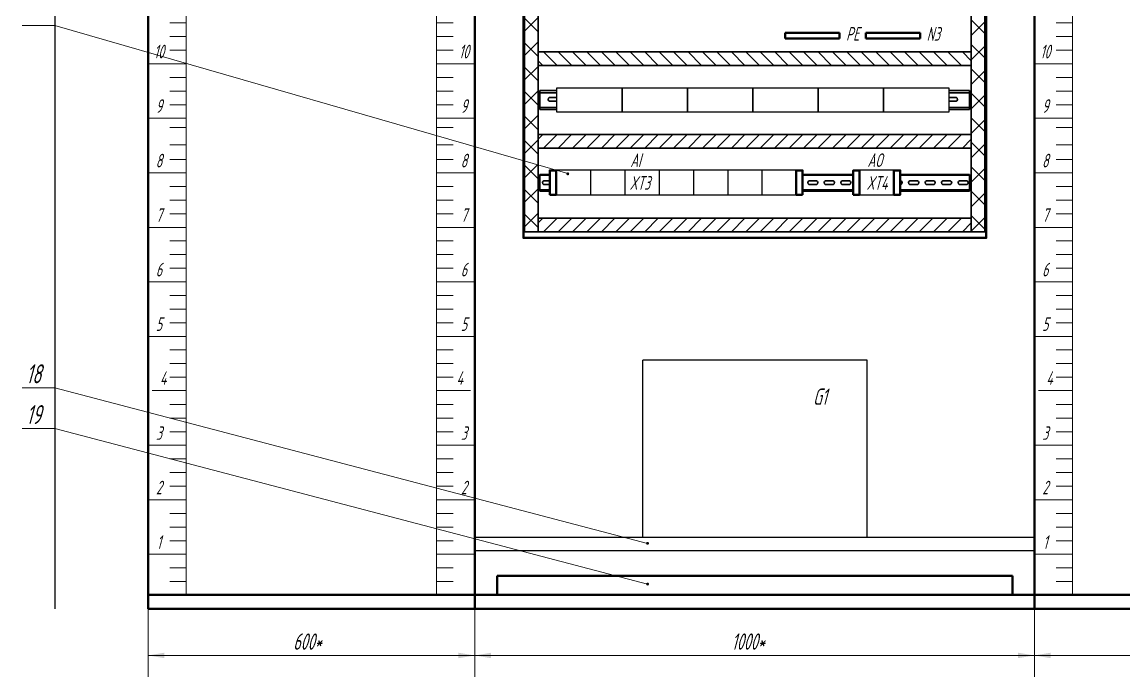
# Model space of a CAD drawing. Header units: millimetres. Extents: x -680 to 9204, y -4430 to 7779.
# Drawn here: x 1124.6 to 1327, y -193.2 to -73 of the extents above; entities that cross this region are included whole.
import ezdxf
from ezdxf.enums import TextEntityAlignment as Align

# ---------------------------------------------------------------- set-up
doc = ezdxf.new("R2010")
doc.units = ezdxf.units.MM
doc.layers.get('Defpoints').update_dxf_attribs({"color": 33})
for name, color, linetype, lineweight in [('RAZMER', 5, 'Continuous', 20), ('text', 41, 'Continuous', 20), ('Размерная', 4, 'Continuous', 25), ('Текст_КИП', 2, 'Continuous', 25), ('Тонкая', 5, 'Continuous', 20)]:
    doc.layers.add(name, color=color, linetype=linetype, lineweight=lineweight)
doc.layers.add('ТЕКСТ', color=2, linetype='Continuous')
doc.styles.add('Simplex', font='simplex.shx', dxfattribs={"width": 0.7, "oblique": 15})

msp = doc.modelspace()

# ---------------------------------------------------------------- hatches: boundary and pattern name
at = {"ltscale": 0.5}
h = msp.add_hatch(color=256, dxfattribs=at)
edge = h.paths.add_edge_path()
edge.add_arc((1224.834, -100.868), 0.277, 0, 360)
h = msp.add_hatch(color=256, dxfattribs=at)
edge = h.paths.add_edge_path()
edge.add_arc((1239.491, -168.669), 0.277, 0, 360)
h = msp.add_hatch(color=256, dxfattribs=at)
edge = h.paths.add_edge_path()
edge.add_arc((1239.491, -176.145), 0.277, 0, 360)
at = {"layer": 'Размерная', "ltscale": 0.9}
h = msp.add_hatch(dxfattribs=at)
h.set_pattern_fill('ANSI37', color=241, style=0)
h.set_pattern_definition([(45, (919.4612, 6677.412), (-2.245064, 2.245064), []), (135, (919.4612, 6677.412), (-2.245064, -2.245064), [])])
h.paths.add_polyline_path([(1219.385, 10.088), (1216.885, 10.088), (1216.885, -111.488), (1219.385, -111.488)])
h = msp.add_hatch(dxfattribs=at)
h.set_pattern_fill('ANSI37', color=241, style=0)
h.set_pattern_definition([(135, (2202.869, 909.286), (2.245064, 2.245064), []), (45, (2202.869, 909.286), (2.245064, -2.245064), [])])
h.paths.add_polyline_path([(1298.927, -111.488), (1301.427, -111.488), (1301.427, 10.088), (1298.927, 10.088)])
at = {"layer": 'Размерная'}
h = msp.add_hatch(dxfattribs=at)
h.set_pattern_fill('ANSI31', color=241, scale=15, style=0)
h.set_pattern_definition([(315, (-10035.1883, -4586.9843), (-1.32582521, -1.32582521), [])])
h.paths.add_polyline_path([(1298.927, -81.007), (1298.927, -78.507), (1219.385, -78.507), (1219.385, -81.007)])
h = msp.add_hatch(dxfattribs=at)
h.set_pattern_fill('ANSI31', color=241, scale=15, style=0)
h.set_pattern_definition([(45, (-10035.1883, 4412.3207), (-1.32582521, 1.32582521), [])])
h.paths.add_polyline_path([(1298.927, -96.157), (1298.927, -93.657), (1219.385, -93.657), (1219.385, -96.157)])
h = msp.add_hatch(dxfattribs=at)
h.set_pattern_fill('ANSI31', color=241, scale=15, style=0)
h.set_pattern_definition([(45, (-10035.1883, 4396.9891), (-1.32582521, 1.32582521), [])])
h.paths.add_polyline_path([(1298.927, -111.488), (1298.927, -108.988), (1219.385, -108.988), (1219.385, -111.488)])

# ---------------------------------------------------------------- linework, layer by layer
at = {"lineweight": 40}
for p, q in [((1147.758, 19.816), (1147.758, -180.685)), ((1207.758, 19.816), (1207.758, -180.684)), ((1310.506, -180.684), (1310.506, 19.816)), ((1306.511, -174.63), (1211.839, -174.63)), ((1211.839, -178.125), (1211.839, -174.63)), ((1306.511, -178.125), (1306.511, -174.63)), ((1147.758, -180.684), (1370.506, -180.684))]:
    msp.add_line(p, q, dxfattribs=at)
at = {"lineweight": 40, "ltscale": 0.3}
for p, q in [((1274.733, -75.012), (1264.733, -75.012)), ((1264.733, -75.012), (1264.733, -76.012)), ((1264.733, -76.012), (1274.733, -76.012)), ((1274.733, -76.012), (1274.733, -75.012)), ((1289.548, -75.012), (1279.548, -75.012)), ((1279.548, -75.012), (1279.548, -76.012)), ((1279.548, -76.012), (1289.548, -76.012)), ((1289.548, -76.012), (1289.548, -75.012)), ((1370.506, -178.125), (1147.758, -178.125))]:
    msp.add_line(p, q, dxfattribs=at)
at = {"lineweight": 30}
for p, q in [((1219.385, -78.507), (1298.927, -78.507)), ((1219.385, -81.007), (1298.927, -81.007)), ((1222.822, -85.582), (1219.722, -85.582)), ((1219.722, -85.582), (1219.722, -89.082)), ((1222.822, -85.982), (1219.722, -85.982)), ((1221.476, -86.883), (1222.822, -86.883)), ((1298.627, -85.582), (1294.822, -85.582)), ((1298.627, -85.982), (1294.822, -85.982)), ((1296.168, -86.883), (1294.822, -86.883)), ((1298.627, -85.582), (1298.627, -89.082)), ((1222.822, -88.682), (1219.722, -88.682)), ((1221.476, -87.543), (1222.822, -87.543)), ((1296.168, -87.543), (1294.822, -87.543)), ((1298.627, -88.682), (1294.822, -88.682)), ((1219.722, -89.082), (1222.822, -89.082)), ((1294.822, -89.082), (1298.627, -89.082)), ((1219.385, -93.657), (1298.927, -93.657)), ((1219.385, -96.157), (1298.927, -96.157)), ((1219.722, -100.975), (1221.534, -100.975)), ((1219.722, -104.023), (1219.722, -100.975)), ((1219.722, -101.134), (1221.534, -101.134)), ((1277.25, -100.975), (1267.954, -100.975)), ((1277.25, -101.134), (1267.954, -101.134)), ((1298.627, -100.975), (1285.87, -100.975)), ((1298.627, -101.134), (1285.87, -101.134)), ((1298.627, -104.023), (1298.627, -100.975)), ((1221.534, -102.154), (1220.445, -102.154)), ((1221.534, -102.815), (1220.445, -102.815)), ((1270.52, -102.154), (1269.143, -102.154)), ((1270.52, -102.815), (1269.143, -102.815)), ((1273.548, -102.154), (1272.17, -102.154)), ((1273.548, -102.815), (1272.17, -102.815)), ((1276.576, -102.154), (1275.198, -102.154)), ((1276.576, -102.815), (1275.198, -102.815)), ((1286.008, -102.154), (1285.87, -102.154)), ((1286.008, -102.815), (1285.87, -102.815)), ((1289.036, -102.154), (1287.658, -102.154)), ((1289.036, -102.815), (1287.658, -102.815)), ((1292.064, -102.154), (1290.686, -102.154)), ((1292.064, -102.815), (1290.686, -102.815)), ((1295.091, -102.154), (1293.714, -102.154)), ((1295.091, -102.815), (1293.714, -102.815)), ((1298.119, -102.154), (1296.741, -102.154)), ((1298.119, -102.815), (1296.741, -102.815)), ((1219.722, -103.834), (1221.534, -103.834)), ((1219.722, -104.023), (1221.534, -104.023)), ((1277.25, -103.834), (1267.954, -103.834)), ((1277.25, -104.023), (1267.954, -104.023)), ((1298.627, -103.834), (1285.87, -103.834)), ((1298.627, -104.023), (1285.87, -104.023)), ((1219.385, -108.988), (1298.927, -108.988)), ((1216.885, -111.488), (1301.427, -111.488))]:
    msp.add_line(p, q, dxfattribs=at)
at = {"color": 107}
for p, q in [((1228.994, -100.195), (1222.694, -100.195)), ((1222.694, -100.195), (1222.694, -104.745)), ((1228.994, -100.195), (1228.994, -104.745)), ((1228.994, -100.195), (1228.994, -104.745)), ((1235.294, -100.195), (1228.994, -100.195)), ((1235.294, -100.195), (1235.294, -104.745)), ((1241.594, -100.195), (1235.294, -100.195)), ((1241.594, -100.195), (1241.594, -104.745)), ((1247.894, -100.195), (1241.594, -100.195)), ((1247.894, -100.195), (1247.894, -104.745)), ((1254.194, -100.195), (1247.894, -100.195)), ((1254.194, -100.195), (1254.194, -104.745)), ((1260.494, -100.195), (1254.194, -100.195)), ((1266.794, -100.195), (1260.494, -100.195)), ((1260.494, -100.195), (1260.494, -104.745)), ((1266.794, -100.195), (1266.794, -104.745)), ((1284.71, -100.195), (1278.41, -100.195)), ((1278.41, -100.195), (1278.41, -104.745)), ((1284.71, -100.195), (1284.71, -104.745)), ((1284.71, -100.195), (1284.71, -104.745)), ((1222.694, -104.745), (1228.994, -104.745)), ((1228.994, -104.745), (1235.294, -104.745)), ((1235.294, -104.745), (1241.594, -104.745)), ((1241.594, -104.745), (1247.894, -104.745)), ((1247.894, -104.745), (1254.194, -104.745)), ((1254.194, -104.745), (1260.494, -104.745)), ((1260.494, -104.745), (1266.794, -104.745)), ((1278.41, -104.745), (1284.71, -104.745)), ((1207.758, -167.55), (1310.506, -167.55)), ((1310.506, -170.039), (1207.758, -170.039))]:
    msp.add_line(p, q, dxfattribs=at)
at = {"color": 1}
for p, q in [((1279.815, -135.058), (1238.615, -135.058)), ((1238.615, -167.558), (1238.615, -135.058)), ((1279.815, -167.558), (1279.815, -135.058)), ((1238.615, -167.558), (1279.815, -167.558))]:
    msp.add_line(p, q, dxfattribs=at)
at = {"lineweight": 30}
for points in [[(1216.885, -111.488), (1216.885, 10.088), (1219.385, 10.088), (1219.385, -111.488)], [(1301.427, -111.488), (1301.427, 10.088), (1298.927, 10.088), (1298.927, -111.488)]]:
    msp.add_lwpolyline(points, dxfattribs=at)
at = {"lineweight": 40}
msp.add_lwpolyline([(1301.427, -55.14), (1301.675, -55.14), (1301.675, -112.64), (1216.675, -112.64), (1216.675, -55.14), (1216.885, -55.14)], dxfattribs=at)
for points in [[(1222.822, -85.082), (1234.822, -85.082), (1234.822, -89.582), (1222.822, -89.582)], [(1234.822, -85.082), (1246.822, -85.082), (1246.822, -89.582), (1234.822, -89.582)], [(1246.822, -85.082), (1258.822, -85.082), (1258.822, -89.582), (1246.822, -89.582)], [(1258.822, -85.082), (1270.822, -85.082), (1270.822, -89.582), (1258.822, -89.582)], [(1270.822, -85.082), (1282.822, -85.082), (1282.822, -89.582), (1270.822, -89.582)], [(1282.822, -85.082), (1294.822, -85.082), (1294.822, -89.582), (1282.822, -89.582)]]:
    msp.add_lwpolyline(points, close=True)
for points in [[(1221.534, -104.71), (1222.694, -104.71), (1222.694, -100.23), (1221.534, -100.23)], [(1267.954, -104.71), (1266.794, -104.71), (1266.794, -100.23), (1267.954, -100.23)], [(1277.25, -104.71), (1278.41, -104.71), (1278.41, -100.23), (1277.25, -100.23)], [(1284.71, -104.71), (1285.87, -104.71), (1285.87, -100.23), (1284.71, -100.23)]]:
    msp.add_lwpolyline(points, close=True, dxfattribs=at)
at = {"lineweight": 30}
for centre, start, end in [((1221.59, -87.213), 109.08738, 250.91262), ((1296.054, -87.213), 289.08738, 70.91262), ((1220.56, -102.484), 109.08738, 250.91262), ((1269.257, -102.484), 109.08738, 250.91262), ((1270.406, -102.484), 289.08738, 70.91262), ((1272.285, -102.484), 109.08738, 250.91262), ((1273.434, -102.484), 289.08738, 70.91262), ((1275.312, -102.484), 109.08738, 250.91262), ((1276.461, -102.484), 289.08738, 70.91262), ((1285.894, -102.484), 289.08738, 70.91262), ((1287.773, -102.484), 109.08738, 250.91262), ((1288.922, -102.484), 289.08738, 70.91262), ((1290.8, -102.484), 109.08738, 250.91262), ((1291.949, -102.484), 289.08738, 70.91262), ((1293.828, -102.484), 109.08738, 250.91262), ((1294.977, -102.484), 289.08738, 70.91262), ((1296.856, -102.484), 109.08738, 250.91262), ((1298.005, -102.484), 289.08738, 70.91262)]:
    msp.add_arc(centre, 0.35, start, end, dxfattribs=at)
at = {"layer": 'Defpoints'}
msp.add_line((1130.624, 17.147), (1130.624, -180.684), dxfattribs=at)
at = {"layer": 'RAZMER', "ltscale": 0.5}
for p, q in [((1224.826, -100.834), (1130.624, -73.652)), ((1239.491, -168.669), (1130.624, -140.115)), ((1239.491, -176.145), (1130.624, -147.591))]:
    msp.add_line(p, q, dxfattribs=at)
at = {"layer": 'Тонкая'}
for p, q in [((1154.758, -178.125), (1154.758, 9.816)), ((1154.758, -178.125), (1154.758, 9.816)), ((1200.758, -178.125), (1200.758, 9.816)), ((1200.758, -178.125), (1200.758, 9.816)), ((1317.506, -178.125), (1317.506, 9.816)), ((1317.506, -178.125), (1317.506, 9.816)), ((1130.624, -73.652), (1124.624, -73.652)), ((1154.758, -73.184), (1151.758, -73.184)), ((1200.758, -73.184), (1203.758, -73.184)), ((1317.506, -73.184), (1314.506, -73.184)), ((1151.758, -75.684), (1154.758, -75.684)), ((1203.758, -75.684), (1200.758, -75.684)), ((1314.506, -75.684), (1317.506, -75.684)), ((1154.758, -78.184), (1151.758, -78.184)), ((1200.758, -78.184), (1203.758, -78.184)), ((1317.506, -78.184), (1314.506, -78.184)), ((1154.758, -80.684), (1147.758, -80.684)), ((1200.758, -80.684), (1207.758, -80.684)), ((1317.506, -80.684), (1310.506, -80.684)), ((1154.758, -83.184), (1151.758, -83.184)), ((1200.758, -83.184), (1203.758, -83.184)), ((1317.506, -83.184), (1314.506, -83.184)), ((1151.758, -85.684), (1154.758, -85.684)), ((1203.758, -85.684), (1200.758, -85.684)), ((1314.506, -85.684), (1317.506, -85.684)), ((1154.758, -88.184), (1151.758, -88.184)), ((1200.758, -88.184), (1203.758, -88.184)), ((1317.506, -88.184), (1314.506, -88.184)), ((1154.758, -90.684), (1147.758, -90.684)), ((1200.758, -90.684), (1207.758, -90.684)), ((1317.506, -90.684), (1310.506, -90.684)), ((1154.758, -92.388), (1151.758, -92.388)), ((1200.758, -92.388), (1203.758, -92.388)), ((1317.506, -92.388), (1314.506, -92.388)), ((1154.758, -95.575), (1151.758, -95.575)), ((1200.758, -95.575), (1203.758, -95.575)), ((1317.506, -95.575), (1314.506, -95.575)), ((1151.758, -98.225), (1154.758, -98.225)), ((1203.758, -98.225), (1200.758, -98.225)), ((1314.506, -98.225), (1317.506, -98.225)), ((1154.758, -100.689), (1147.758, -100.689)), ((1200.758, -100.689), (1207.758, -100.689)), ((1317.506, -100.689), (1310.506, -100.689)), ((1154.758, -103.189), (1151.758, -103.189)), ((1200.758, -103.189), (1203.758, -103.189)), ((1317.506, -103.189), (1314.506, -103.189)), ((1151.758, -105.689), (1154.758, -105.689)), ((1203.758, -105.689), (1200.758, -105.689)), ((1314.506, -105.689), (1317.506, -105.689)), ((1154.758, -108.189), (1151.758, -108.189)), ((1200.758, -108.189), (1203.758, -108.189)), ((1317.506, -108.189), (1314.506, -108.189)), ((1154.758, -110.689), (1147.758, -110.689)), ((1200.758, -110.689), (1207.758, -110.689)), ((1317.506, -110.689), (1310.506, -110.689)), ((1154.758, -113.189), (1151.758, -113.189)), ((1200.758, -113.189), (1203.758, -113.189)), ((1317.506, -113.189), (1314.506, -113.189)), ((1151.758, -115.689), (1154.758, -115.689)), ((1203.758, -115.689), (1200.758, -115.689)), ((1314.506, -115.689), (1317.506, -115.689)), ((1154.758, -118.189), (1151.758, -118.189)), ((1200.758, -118.189), (1203.758, -118.189)), ((1317.506, -118.189), (1314.506, -118.189)), ((1154.758, -120.689), (1147.758, -120.689)), ((1200.758, -120.689), (1207.758, -120.689)), ((1317.506, -120.689), (1310.506, -120.689)), ((1154.758, -123.189), (1151.758, -123.189)), ((1200.758, -123.189), (1203.758, -123.189)), ((1317.506, -123.189), (1314.506, -123.189)), ((1151.758, -125.689), (1154.758, -125.689)), ((1203.758, -125.689), (1200.758, -125.689)), ((1314.506, -125.689), (1317.506, -125.689)), ((1154.758, -128.189), (1151.758, -128.189)), ((1200.758, -128.189), (1203.758, -128.189)), ((1317.506, -128.189), (1314.506, -128.189)), ((1154.758, -130.689), (1147.758, -130.689)), ((1154.758, -130.689), (1147.758, -130.689)), ((1200.758, -130.689), (1207.758, -130.689)), ((1200.758, -130.689), (1207.758, -130.689)), ((1317.506, -130.689), (1310.506, -130.689)), ((1317.506, -130.689), (1310.506, -130.689)), ((1154.758, -133.189), (1151.758, -133.189)), ((1154.758, -133.189), (1151.758, -133.189)), ((1200.758, -133.189), (1203.758, -133.189)), ((1200.758, -133.189), (1203.758, -133.189)), ((1317.506, -133.189), (1314.506, -133.189)), ((1317.506, -133.189), (1314.506, -133.189)), ((1151.758, -135.689), (1154.758, -135.689)), ((1203.758, -135.689), (1200.758, -135.689)), ((1314.506, -135.689), (1317.506, -135.689)), ((1154.758, -138.189), (1151.758, -138.189)), ((1154.758, -138.189), (1151.758, -138.189)), ((1200.758, -138.189), (1203.758, -138.189)), ((1200.758, -138.189), (1203.758, -138.189)), ((1317.506, -138.189), (1314.506, -138.189)), ((1317.506, -138.189), (1314.506, -138.189)), ((1130.624, -140.115), (1124.624, -140.115)), ((1154.758, -140.599), (1148.527, -140.599)), ((1154.758, -140.599), (1148.527, -140.599)), ((1200.758, -140.599), (1206.989, -140.599)), ((1200.758, -140.599), (1206.989, -140.599)), ((1317.506, -140.599), (1311.275, -140.599)), ((1317.506, -140.599), (1311.275, -140.599)), ((1154.758, -143.184), (1151.758, -143.184)), ((1154.758, -143.184), (1151.758, -143.184)), ((1200.758, -143.184), (1203.758, -143.184)), ((1200.758, -143.184), (1203.758, -143.184)), ((1317.506, -143.184), (1314.506, -143.184)), ((1317.506, -143.184), (1314.506, -143.184)), ((1130.624, -147.591), (1124.624, -147.591)), ((1151.758, -145.684), (1154.758, -145.684)), ((1151.758, -145.684), (1154.758, -145.684)), ((1203.758, -145.684), (1200.758, -145.684)), ((1203.758, -145.684), (1200.758, -145.684)), ((1314.506, -145.684), (1317.506, -145.684)), ((1314.506, -145.684), (1317.506, -145.684)), ((1154.758, -148.184), (1151.758, -148.184)), ((1154.758, -148.184), (1151.758, -148.184)), ((1200.758, -148.184), (1203.758, -148.184)), ((1200.758, -148.184), (1203.758, -148.184)), ((1317.506, -148.184), (1314.506, -148.184)), ((1317.506, -148.184), (1314.506, -148.184)), ((1147.758, -150.684), (1154.758, -150.684)), ((1147.758, -150.684), (1154.758, -150.684)), ((1207.758, -150.684), (1200.758, -150.684)), ((1207.758, -150.684), (1200.758, -150.684)), ((1310.506, -150.684), (1317.506, -150.684)), ((1310.506, -150.684), (1317.506, -150.684)), ((1154.758, -153.184), (1151.758, -153.184)), ((1154.758, -153.184), (1151.758, -153.184)), ((1200.758, -153.184), (1203.758, -153.184)), ((1200.758, -153.184), (1203.758, -153.184)), ((1317.506, -153.184), (1314.506, -153.184)), ((1317.506, -153.184), (1314.506, -153.184)), ((1151.758, -155.684), (1154.758, -155.684)), ((1151.758, -155.684), (1154.758, -155.684)), ((1203.758, -155.684), (1200.758, -155.684)), ((1203.758, -155.684), (1200.758, -155.684)), ((1314.506, -155.684), (1317.506, -155.684)), ((1314.506, -155.684), (1317.506, -155.684)), ((1154.758, -158.184), (1151.758, -158.184)), ((1154.758, -158.184), (1151.758, -158.184)), ((1200.758, -158.184), (1203.758, -158.184)), ((1200.758, -158.184), (1203.758, -158.184)), ((1317.506, -158.184), (1314.506, -158.184)), ((1317.506, -158.184), (1314.506, -158.184)), ((1147.758, -160.684), (1154.758, -160.684)), ((1147.758, -160.684), (1154.758, -160.684)), ((1207.758, -160.684), (1200.758, -160.684)), ((1207.758, -160.684), (1200.758, -160.684)), ((1310.506, -160.684), (1317.506, -160.684)), ((1310.506, -160.684), (1317.506, -160.684)), ((1154.758, -163.184), (1151.758, -163.184)), ((1154.758, -163.184), (1151.758, -163.184)), ((1200.758, -163.184), (1203.758, -163.184)), ((1200.758, -163.184), (1203.758, -163.184)), ((1317.506, -163.184), (1314.506, -163.184)), ((1317.506, -163.184), (1314.506, -163.184)), ((1151.758, -165.684), (1154.758, -165.684)), ((1151.758, -165.684), (1154.758, -165.684)), ((1203.758, -165.684), (1200.758, -165.684)), ((1203.758, -165.684), (1200.758, -165.684)), ((1314.506, -165.684), (1317.506, -165.684)), ((1314.506, -165.684), (1317.506, -165.684)), ((1154.758, -168.184), (1151.758, -168.184)), ((1154.758, -168.184), (1151.758, -168.184)), ((1200.758, -168.184), (1203.758, -168.184)), ((1200.758, -168.184), (1203.758, -168.184)), ((1317.506, -168.184), (1314.506, -168.184)), ((1317.506, -168.184), (1314.506, -168.184)), ((1147.758, -170.684), (1154.758, -170.684)), ((1147.758, -170.684), (1154.758, -170.684)), ((1207.758, -170.684), (1200.758, -170.684)), ((1207.758, -170.684), (1200.758, -170.684)), ((1310.506, -170.684), (1317.506, -170.684)), ((1310.506, -170.684), (1317.506, -170.684)), ((1154.758, -173.184), (1151.758, -173.184)), ((1154.758, -173.184), (1151.758, -173.184)), ((1200.758, -173.184), (1203.758, -173.184)), ((1200.758, -173.184), (1203.758, -173.184)), ((1317.506, -173.184), (1314.506, -173.184)), ((1317.506, -173.184), (1314.506, -173.184)), ((1151.758, -175.684), (1154.758, -175.684)), ((1151.758, -175.684), (1154.758, -175.684)), ((1203.758, -175.684), (1200.758, -175.684)), ((1203.758, -175.684), (1200.758, -175.684)), ((1314.506, -175.684), (1317.506, -175.684)), ((1314.506, -175.684), (1317.506, -175.684))]:
    msp.add_line(p, q, dxfattribs=at)
at = {"layer": 'Тонкая', "ltscale": 0.5}
for p, q in [((1147.758, -180.685), (1147.758, -193.185)), ((1207.758, -180.685), (1207.758, -193.185)), ((1207.758, -180.685), (1207.758, -193.185)), ((1310.506, -180.685), (1310.506, -193.185)), ((1310.506, -180.685), (1310.506, -193.185)), ((1147.758, -189.243), (1207.758, -189.243)), ((1207.758, -189.243), (1310.506, -189.243)), ((1310.506, -189.243), (1370.506, -189.243))]:
    msp.add_line(p, q, dxfattribs=at)
for points in [[(1150.758, -188.743), (1150.758, -189.743), (1147.758, -189.243)], [(1204.758, -188.743), (1204.758, -189.743), (1207.758, -189.243)], [(1210.758, -188.743), (1210.758, -189.743), (1207.758, -189.243)], [(1307.506, -188.743), (1307.506, -189.743), (1310.506, -189.243)], [(1313.506, -188.743), (1313.506, -189.743), (1310.506, -189.243)]]:
    msp.add_solid(points, dxfattribs=at)

# ---------------------------------------------------------------- texts
at = {"layer": 'text', "style": 'Simplex', "oblique": 15, "width": 0.6}
for s, p in [('18', (1126.753, -139.316)), ('19', (1126.753, -146.792))]:
    msp.add_text(s, height=3.5, dxfattribs=at).set_placement(p, align=Align.CENTER)
at = {"layer": 'ТЕКСТ', "style": 'Simplex', "oblique": 15, "width": 0.6}
for s, p in [('PE', (1277.14, -76.442)), ('N3', (1291.955, -76.442))]:
    msp.add_text(s, height=2.5, dxfattribs=at).set_placement(p, align=Align.CENTER)
at = {"layer": 'Текст_КИП', "style": 'Simplex', "oblique": 15, "width": 0.6}
for s, p in [('10', (1149.758, -79.684)), ('10', (1205.758, -79.684)), ('10', (1312.506, -79.684)), ('9', (1149.758, -89.684)), ('9', (1205.758, -89.684)), ('9', (1312.506, -89.684)), ('8', (1149.758, -99.689)), ('8', (1205.758, -99.689)), ('8', (1312.506, -99.689)), ('XT3', (1238.073, -103.789)), ('XT4', (1281.61, -103.789)), ('7', (1149.758, -109.689)), ('7', (1205.758, -109.689)), ('7', (1312.506, -109.689)), ('6', (1149.758, -119.689)), ('6', (1205.758, -119.689)), ('6', (1312.506, -119.689)), ('5', (1149.758, -129.689)), ('5', (1205.758, -129.689)), ('5', (1312.506, -129.689)), ('4', (1150.527, -139.599)), ('4', (1150.527, -139.599)), ('4', (1204.989, -139.599)), ('4', (1204.989, -139.599)), ('4', (1313.275, -139.599)), ('4', (1313.275, -139.599)), ('3', (1149.758, -149.684)), ('3', (1149.758, -149.684)), ('3', (1205.758, -149.684)), ('3', (1205.758, -149.684)), ('3', (1312.506, -149.684)), ('3', (1312.506, -149.684)), ('2', (1149.758, -159.684)), ('2', (1149.758, -159.684)), ('2', (1205.758, -159.684)), ('2', (1205.758, -159.684)), ('2', (1312.506, -159.684)), ('2', (1312.506, -159.684)), ('1', (1149.758, -169.684)), ('1', (1149.758, -169.684)), ('1', (1312.506, -169.684)), ('1', (1312.506, -169.684))]:
    msp.add_text(s, height=2.5, dxfattribs=at).set_placement(p, align=Align.CENTER)
at = {"layer": 'Текст_КИП', "linetype": 'ByBlock', "lineweight": -3, "style": 'Simplex', "oblique": 15, "width": 0.6}
for s, height, p in [('AI', 2.5, (1236.323, -99.605)), ('AO', 2.5, (1279.86, -99.605)), ('G1', 3, (1269.869, -143.263))]:
    msp.add_text(s, height=height, dxfattribs=at).set_placement(p)
at = {"layer": 'Текст_КИП', "style": 'Simplex', "oblique": 15, "width": 0.6}
for s, p in [('600*', (1174.417, -188.196)), ('1000*', (1254.914, -188.196))]:
    msp.add_text(s, height=3, dxfattribs=at).set_placement(p)

doc.saveas('drawing.dxf')
